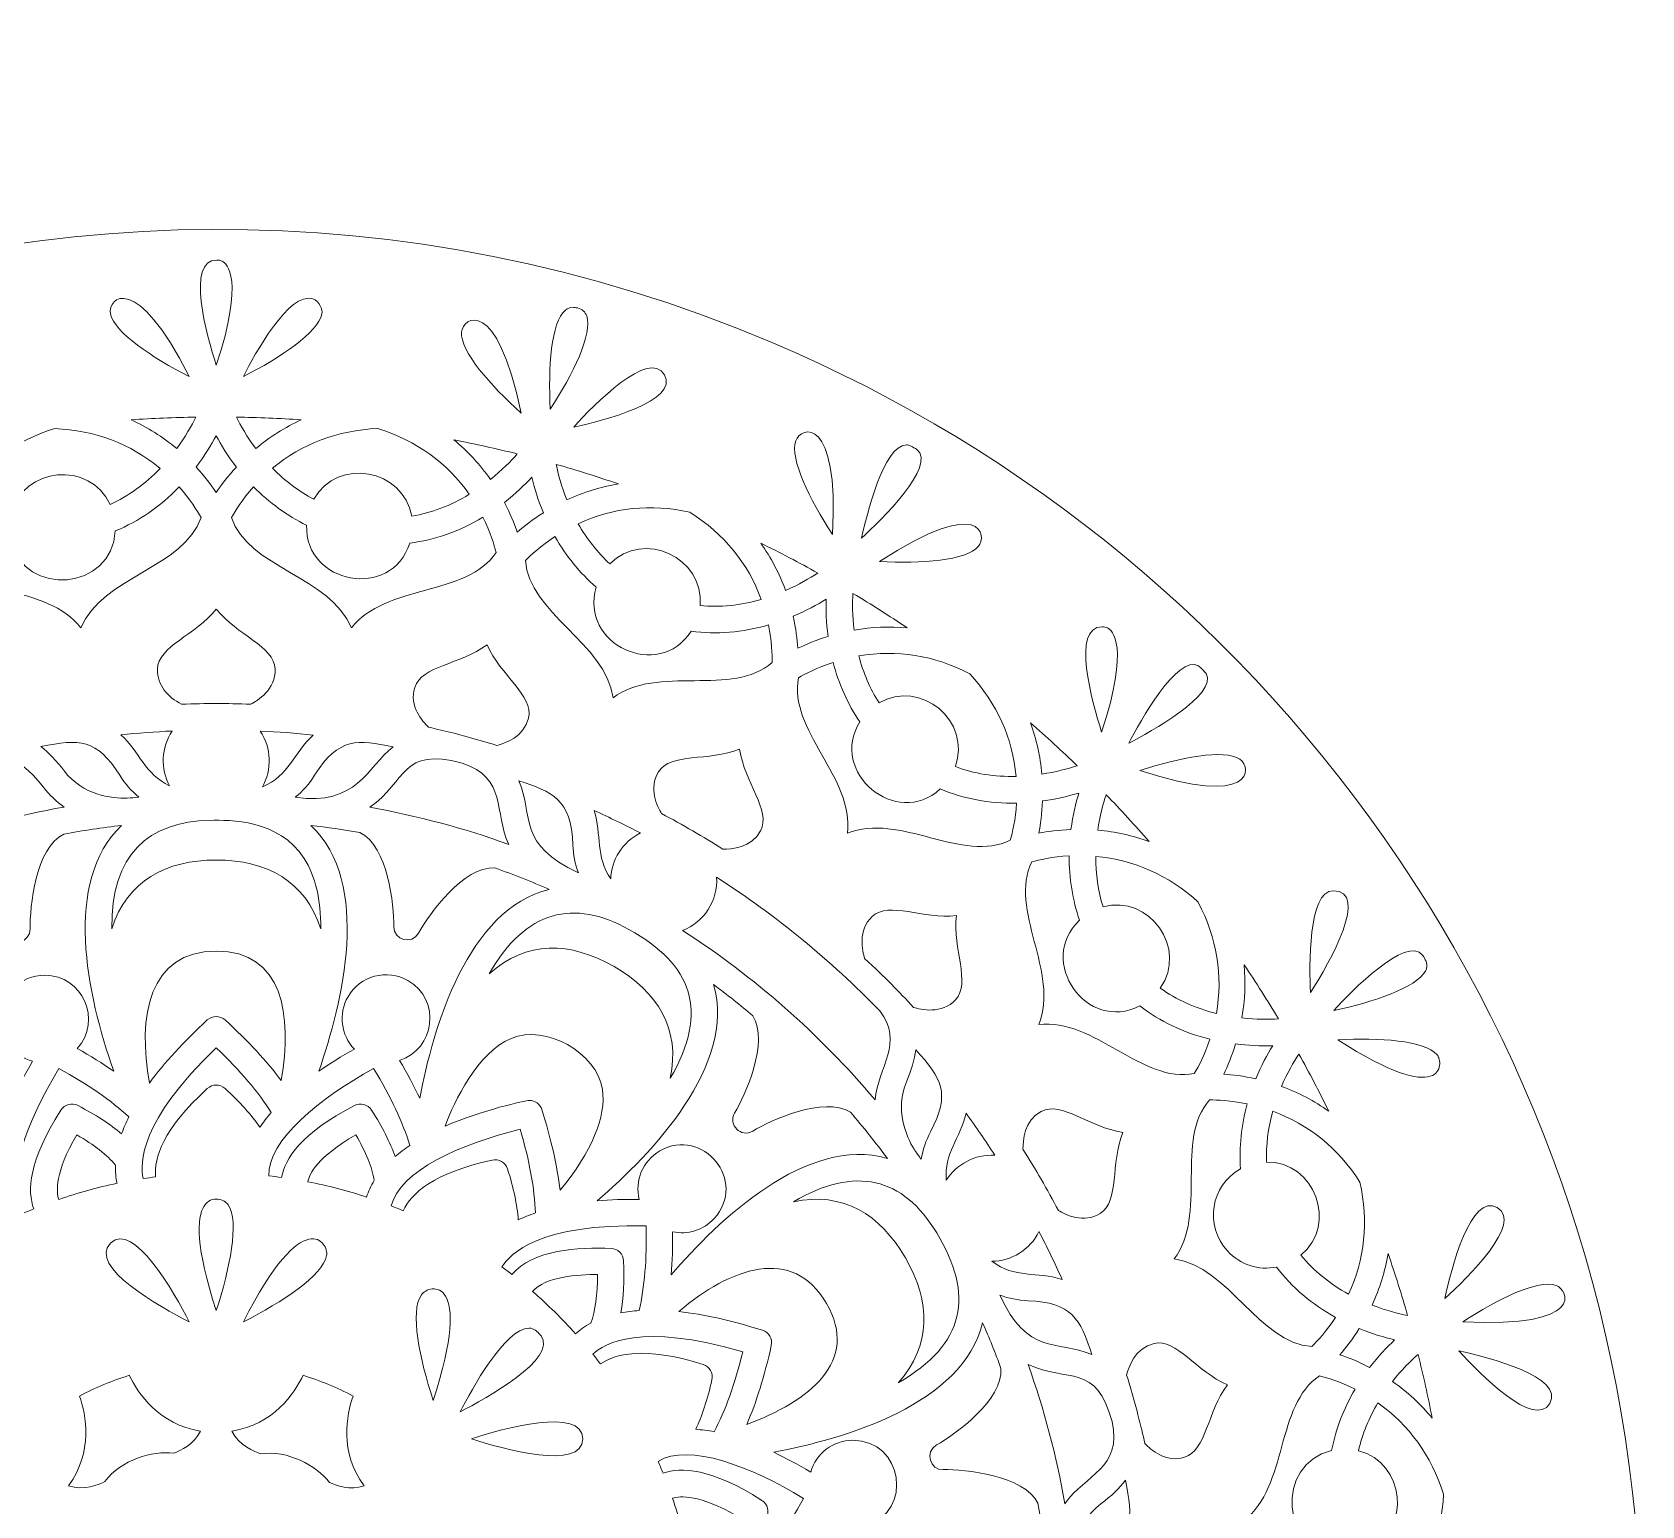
# Model space of a CAD drawing. Header units: inches. Extents: x -25 to 3711, y -26 to 945.
# Drawn here: x 1361.7 to 1849.7, y 477.5 to 924.2 of the extents above; entities that cross this region are included whole.
import ezdxf

# ---------------------------------------------------------------- set-up
doc = ezdxf.new("R2010")
doc.units = ezdxf.units.IN
doc.header["$MEASUREMENT"] = 0
doc.layers.add('_U+0421_U+043B_U+043E_U+0439 1', color=7, linetype='Continuous')

# ---------------------------------------------------------------- blocks, each defined once
blk = doc.blocks.new('block 2')
at = {"layer": '_U+0421_U+043B_U+043E_U+0439 1', "lineweight": 0}
for points, knots in [([(1585.8, 830.21), (1363.62, 924.19), (1111.16, 816.94), (1019.52, 600.29), (952.37, 441.51), (985.37, 253.34), (1112.11, 126.6), (1125.18, 113.53), (1139.26, 101.15), (1153.97, 89.79), (1154.04, 89.72), (1154.1, 89.66), (1154.17, 89.61), (1154.31, 89.49), (1154.47, 89.38), (1154.63, 89.28), (1183.71, 66.91), (1215.62, 48.31), (1249.45, 34.01), (1390.48, -25.65), (1555.66, -6.48), (1680.02, 88.83), (1680.02, 88.83), (1680.27, 88.99), (1680.27, 88.99), (1680.42, 89.1), (1680.57, 89.22), (1680.71, 89.35), (1709.98, 111.88), (1736.6, 138.23), (1759.95, 168.46), (1759.95, 168.46), (1760.12, 168.66), (1760.12, 168.66), (1760.24, 168.8), (1760.35, 168.96), (1760.45, 169.12), (1782.82, 198.21), (1801.42, 230.1), (1815.73, 263.93), (1838.26, 317.2), (1849.68, 373.78), (1849.68, 432.11), (1849.68, 610.21), (1741.73, 764.26), (1585.8, 830.21)], [0, 0, 0, 0, 1, 1, 1, 2, 2, 2, 3, 3, 3, 4, 4, 4, 5, 5, 5, 6, 6, 6, 7, 7, 7, 8, 8, 8, 9, 9, 9, 10, 10, 10, 11, 11, 11, 12, 12, 12, 13, 13, 13, 14, 14, 14, 15, 15, 15, 15]), ([(1417.73, 855.12), (1418.27, 855.12), (1418.82, 855.01), (1419.33, 854.76), (1420.63, 854.1), (1426.29, 849.58), (1417.54, 823.2), (1414.61, 832.25), (1408.25, 855.12), (1417.73, 855.12)], [0, 0, 0, 0, 1, 1, 1, 2, 2, 2, 3, 3, 3, 3]), ([(1409.31, 819.79), (1398.1, 825.52), (1386.62, 833.14), (1385.49, 838.82), (1384.52, 843.7), (1393.17, 851.95), (1409.31, 819.79)], [0, 0, 0, 0, 1, 1, 1, 2, 2, 2, 2]), ([(1446.82, 843.36), (1448.91, 842.68), (1449.8, 840), (1449.56, 838.82), (1448.43, 833.14), (1436.95, 825.52), (1425.75, 819.8), (1429.14, 826.54), (1439.66, 845.7), (1446.82, 843.36)], [0, 0, 0, 0, 1, 1, 1, 2, 2, 2, 3, 3, 3, 3]), ([(1509.96, 808.71), (1500.62, 817.14), (1491.5, 827.47), (1491.88, 833.25), (1492.16, 837.66), (1502.55, 844.69), (1509.96, 808.71)], [0, 0, 0, 0, 1, 1, 1, 2, 2, 2, 2]), ([(1523.38, 839.92), (1524.06, 840.5), (1524.81, 840.78), (1525.68, 840.78), (1526.09, 840.78), (1526.53, 840.71), (1527.01, 840.59), (1528.48, 840.19), (1529.37, 839.44), (1529.82, 838.2), (1531.77, 832.83), (1525.65, 820.5), (1518.79, 809.9), (1518.14, 822.51), (1519, 836.25), (1523.38, 839.92)], [0, 0, 0, 0, 1, 1, 1, 2, 2, 2, 3, 3, 3, 4, 4, 4, 5, 5, 5, 5]), ([(1553.39, 820.35), (1557.99, 812.36), (1534.92, 806.4), (1525.88, 804.46), (1532.07, 811.31), (1548.77, 828.33), (1553.39, 820.35)], [0, 0, 0, 0, 1, 1, 1, 2, 2, 2, 2]), ([(1405.53, 797.95), (1401.28, 801.52), (1396.67, 804.43), (1391.74, 806.67), (1398.26, 807.11), (1404.83, 807.39), (1411.38, 807.5), (1410.07, 804.91), (1408.15, 801.51), (1405.53, 797.95)], [0, 0, 0, 0, 1, 1, 1, 2, 2, 2, 3, 3, 3, 3]), ([(1443.32, 806.67), (1438.38, 804.43), (1433.76, 801.51), (1429.51, 797.94), (1426.84, 801.51), (1424.91, 804.91), (1423.62, 807.5), (1430.19, 807.39), (1436.77, 807.12), (1443.32, 806.67)], [0, 0, 0, 0, 1, 1, 1, 2, 2, 2, 3, 3, 3, 3]), ([(1593.19, 800.33), (1594.69, 804.74), (1606.43, 808.21), (1604.31, 771.95), (1597.47, 782.51), (1591.33, 794.84), (1593.19, 800.33)], [0, 0, 0, 0, 1, 1, 1, 2, 2, 2, 2]), ([(1368.55, 804.03), (1380.84, 803.48), (1391.58, 799.41), (1400.5, 791.93), (1395.95, 787.17), (1390.87, 783.52), (1385.35, 781.03), (1379.15, 794.34), (1359.04, 792.53), (1355.36, 778.3), (1350.36, 779.44), (1345.5, 781.4), (1340.86, 784.13), (1347.54, 793.64), (1356.84, 800.32), (1368.55, 804.03)], [0, 0, 0, 0, 1, 1, 1, 2, 2, 2, 3, 3, 3, 4, 4, 4, 5, 5, 5, 5]), ([(1417.49, 801.83), (1418.99, 799.05), (1421.01, 795.75), (1423.63, 792.34), (1421.05, 789.55), (1419.03, 786.88), (1417.53, 784.66), (1416.02, 786.88), (1414, 789.56), (1411.41, 792.35), (1413.99, 795.76), (1415.99, 799.05), (1417.49, 801.83)], [0, 0, 0, 0, 1, 1, 1, 2, 2, 2, 3, 3, 3, 4, 4, 4, 4]), ([(1494.23, 784.09), (1488.6, 780.66), (1482.75, 778.44), (1476.78, 777.47), (1474.24, 791.83), (1454.4, 795.48), (1447.11, 782.59), (1442.57, 784.99), (1438.38, 788.14), (1434.61, 791.98), (1443.52, 799.43), (1454.24, 803.48), (1466.5, 804.04), (1478.23, 800.32), (1487.55, 793.61), (1494.23, 784.09)], [0, 0, 0, 0, 1, 1, 1, 2, 2, 2, 3, 3, 3, 4, 4, 4, 5, 5, 5, 5]), ([(1508.8, 796.34), (1506.86, 794.17), (1504.11, 791.37), (1500.65, 788.6), (1497.45, 793.16), (1493.74, 797.18), (1489.54, 800.62), (1496, 799.36), (1502.45, 797.93), (1508.8, 796.34)], [0, 0, 0, 0, 1, 1, 1, 2, 2, 2, 3, 3, 3, 3]), ([(1626.73, 799.07), (1627.73, 799.07), (1628.67, 798.45), (1629.93, 797.7), (1636.01, 792.64), (1618.98, 776.09), (1613.14, 770.82), (1614.56, 777.43), (1619.94, 799.07), (1626.73, 799.07)], [0, 0, 0, 0, 1, 1, 1, 2, 2, 2, 3, 3, 3, 3]), ([(1520.59, 793.17), (1526.91, 791.37), (1533.22, 789.38), (1539.45, 787.24), (1534.09, 786.35), (1528.86, 784.73), (1523.81, 782.37), (1522.15, 786.53), (1521.17, 790.33), (1520.59, 793.17)], [0, 0, 0, 0, 1, 1, 1, 2, 2, 2, 3, 3, 3, 3]), ([(1376.5, 743.62), (1366.16, 756.95), (1341.46, 753.11), (1332.69, 766.48), (1333.27, 768.84), (1334.45, 772.71), (1336.72, 777.22), (1342.6, 773.77), (1348.83, 771.39), (1355.29, 770.13), (1359.36, 752.63), (1386.05, 754.84), (1386.92, 773), (1394.07, 775.9), (1400.56, 780.37), (1406.28, 786.32), (1409.61, 782.57), (1411.74, 779.16), (1412.91, 777.04), (1407.89, 761.85), (1383.04, 759.17), (1376.5, 743.62)], [0, 0, 0, 0, 1, 1, 1, 2, 2, 2, 3, 3, 3, 4, 4, 4, 5, 5, 5, 6, 6, 6, 7, 7, 7, 7]), ([(1480.71, 754.94), (1472.31, 752.61), (1463.66, 750.21), (1458.55, 743.62), (1452.01, 759.17), (1427.16, 761.85), (1422.15, 777.04), (1423.32, 779.17), (1425.46, 782.6), (1428.82, 786.37), (1433.61, 781.52), (1439.01, 777.61), (1444.92, 774.72), (1444.34, 756.77), (1470.67, 751.94), (1476.22, 769.3), (1483.87, 770.26), (1491.31, 772.89), (1498.36, 777.16), (1500.61, 772.68), (1501.79, 768.83), (1502.37, 766.48), (1497.93, 759.72), (1489.56, 757.4), (1480.71, 754.94)], [0, 0, 0, 0, 1, 1, 1, 2, 2, 2, 3, 3, 3, 4, 4, 4, 5, 5, 5, 6, 6, 6, 7, 7, 7, 8, 8, 8, 8]), ([(1513.21, 789.24), (1513.94, 786.16), (1515.03, 782.46), (1516.69, 778.48), (1513.47, 776.46), (1510.83, 774.4), (1508.8, 772.64), (1507.92, 775.18), (1506.66, 778.29), (1504.89, 781.66), (1508.26, 784.28), (1511.05, 786.94), (1513.21, 789.24)], [0, 0, 0, 0, 1, 1, 1, 2, 2, 2, 3, 3, 3, 4, 4, 4, 4]), ([(1582.74, 752.24), (1576.42, 750.39), (1570.19, 749.76), (1564.18, 750.36), (1565.45, 764.95), (1547.15, 773.46), (1536.83, 762.99), (1533.11, 766.45), (1529.9, 770.54), (1527.26, 775.19), (1537.87, 780.11), (1549.25, 781.28), (1561.13, 778.68), (1571.49, 772.05), (1578.75, 763.17), (1582.74, 752.24)], [0, 0, 0, 0, 1, 1, 1, 2, 2, 2, 3, 3, 3, 4, 4, 4, 5, 5, 5, 5]), ([(1648.61, 768.33), (1644.93, 763.95), (1631.19, 763.09), (1618.58, 763.73), (1650.15, 784.17), (1651.1, 771.29), (1648.61, 768.33)], [0, 0, 0, 0, 1, 1, 1, 2, 2, 2, 2]), ([(1532.69, 755.95), (1527.54, 738.7), (1551.64, 727.25), (1561.52, 742.62), (1569.16, 741.56), (1577.02, 742.18), (1584.94, 744.48), (1585.95, 739.56), (1586.09, 735.54), (1586.05, 733.13), (1574.11, 722.48), (1551.25, 732.58), (1537.81, 722.39), (1535.51, 739.09), (1512.24, 748.1), (1511.3, 764.06), (1512.83, 765.62), (1515.88, 768.45), (1520.21, 771.28), (1523.56, 765.39), (1527.75, 760.25), (1532.69, 755.95)], [0, 0, 0, 0, 1, 1, 1, 2, 2, 2, 3, 3, 3, 4, 4, 4, 5, 5, 5, 6, 6, 6, 7, 7, 7, 7]), ([(1599.88, 760.23), (1597.47, 758.65), (1594.12, 756.69), (1590.11, 754.93), (1588.22, 760.11), (1585.71, 764.92), (1582.58, 769.3), (1588.42, 766.43), (1594.21, 763.39), (1599.88, 760.23)], [0, 0, 0, 0, 1, 1, 1, 2, 2, 2, 3, 3, 3, 3]), ([(1602.98, 741.01), (1599.35, 739.89), (1596.27, 738.58), (1593.86, 737.41), (1593.66, 740.09), (1593.25, 743.42), (1592.41, 747.13), (1596.34, 748.79), (1599.72, 750.64), (1602.41, 752.3), (1602.31, 749.14), (1602.41, 745.28), (1602.98, 741.01)], [0, 0, 0, 0, 1, 1, 1, 2, 2, 2, 3, 3, 3, 4, 4, 4, 4]), ([(1610.55, 754.06), (1616.08, 750.72), (1621.57, 747.23), (1626.94, 743.6), (1621.63, 744.1), (1616.25, 743.88), (1610.87, 742.93), (1610.35, 747.31), (1610.38, 751.19), (1610.55, 754.06)], [0, 0, 0, 0, 1, 1, 1, 2, 2, 2, 3, 3, 3, 3]), ([(1435.39, 731.09), (1435.66, 724.97), (1429.99, 721.48), (1428.03, 720.46), (1420.34, 720.74), (1414.72, 720.74), (1407.03, 720.46), (1402.83, 722.64), (1399.67, 726.13), (1399.67, 731.09), (1399.98, 738.08), (1411.19, 741.31), (1417.53, 749.32), (1423.86, 741.31), (1435.08, 738.08), (1435.39, 731.09)], [0, 0, 0, 0, 1, 1, 1, 2, 2, 2, 3, 3, 3, 4, 4, 4, 5, 5, 5, 5]), ([(1686.12, 743.95), (1686.66, 743.95), (1687.21, 743.84), (1687.71, 743.58), (1689.02, 742.93), (1694.67, 738.4), (1685.93, 712.03), (1683, 721.09), (1676.64, 743.95), (1686.12, 743.95)], [0, 0, 0, 0, 1, 1, 1, 2, 2, 2, 3, 3, 3, 3]), ([(1512.19, 716.28), (1510.93, 710.55), (1505.04, 708.56), (1502.6, 707.98), (1499.65, 708.88), (1496.73, 709.73), (1493.9, 710.5), (1493.9, 710.5), (1493.9, 710.49), (1493.9, 710.49), (1491.73, 711.23), (1483.96, 713.03), (1481.87, 713.51), (1480.04, 715.24), (1475.91, 719.91), (1477.69, 725.52), (1479.8, 732.2), (1491.46, 732.41), (1499.66, 738.51), (1503.7, 729.13), (1513.7, 723.11), (1512.19, 716.28)], [0, 0, 0, 0, 1, 1, 1, 2, 2, 2, 3, 3, 3, 4, 4, 4, 5, 5, 5, 6, 6, 6, 7, 7, 7, 7]), ([(1641.58, 701.56), (1646.56, 715.27), (1631.14, 728.3), (1618.44, 720.83), (1615.73, 725.14), (1613.69, 729.92), (1612.34, 735.09), (1623.86, 737.1), (1635.16, 735.29), (1645.97, 729.7), (1654.26, 720.62), (1658.97, 710.15), (1660, 698.56), (1653.41, 698.41), (1647.23, 699.42), (1641.58, 701.56)], [0, 0, 0, 0, 1, 1, 1, 2, 2, 2, 3, 3, 3, 4, 4, 4, 5, 5, 5, 5]), ([(1658.24, 679.25), (1643.95, 672.05), (1624.48, 687.73), (1608.87, 681.36), (1610.98, 698.09), (1590.82, 712.81), (1594.04, 728.47), (1595.93, 729.58), (1599.61, 731.53), (1604.53, 733.14), (1606.24, 726.59), (1608.95, 720.53), (1612.61, 715.1), (1603.16, 699.82), (1623.59, 682.59), (1637.01, 694.77), (1644.11, 691.76), (1651.87, 690.33), (1660.11, 690.5), (1659.82, 685.49), (1658.91, 681.57), (1658.24, 679.25)], [0, 0, 0, 0, 1, 1, 1, 2, 2, 2, 3, 3, 3, 4, 4, 4, 5, 5, 5, 6, 6, 6, 7, 7, 7, 7]), ([(1715.32, 732.12), (1716.09, 731.36), (1716.86, 730.59), (1717.63, 729.82), (1721.12, 723.36), (1700.72, 712), (1694.17, 708.65), (1697.51, 715.15), (1708.87, 735.54), (1715.32, 732.12)], [0, 0, 0, 0, 1, 1, 1, 2, 2, 2, 3, 3, 3, 3]), ([(1678.51, 701.81), (1675.64, 700.87), (1672, 699.9), (1667.82, 699.26), (1667.34, 704.65), (1666.18, 709.86), (1664.35, 714.82), (1669.18, 710.6), (1673.91, 706.25), (1678.51, 701.81)], [0, 0, 0, 0, 1, 1, 1, 2, 2, 2, 3, 3, 3, 3]), ([(1394.07, 692.29), (1392.87, 692.18), (1391.69, 692.07), (1390.54, 691.96), (1385.79, 691.88), (1377.07, 692.85), (1371.49, 700.19), (1369.09, 703.35), (1366.74, 705.79), (1364.32, 707.63), (1376.15, 710.03), (1381.3, 709.96), (1388.27, 698.91), (1389.87, 696.37), (1391.81, 694.16), (1394.07, 692.29)], [0, 0, 0, 0, 1, 1, 1, 2, 2, 2, 3, 3, 3, 4, 4, 4, 5, 5, 5, 5]), ([(1403.34, 695.74), (1395.84, 699.29), (1394.44, 705.84), (1388.63, 711.17), (1393.8, 711.71), (1399.01, 712.1), (1404.21, 712.34), (1400.78, 707.31), (1400.63, 700.81), (1403.34, 695.74)], [0, 0, 0, 0, 1, 1, 1, 2, 2, 2, 3, 3, 3, 3]), ([(1431.54, 695.42), (1434.41, 700.51), (1434.34, 707.2), (1430.83, 712.34), (1436.21, 712.09), (1441.59, 711.68), (1446.93, 711.12), (1440.99, 705.62), (1439.63, 698.86), (1431.54, 695.42)], [0, 0, 0, 0, 1, 1, 1, 2, 2, 2, 3, 3, 3, 3]), ([(1441.48, 692.24), (1443.76, 694.12), (1445.72, 696.35), (1447.33, 698.91), (1454.8, 710.74), (1460.56, 709.6), (1471.01, 707.54), (1471.01, 707.54), (1471.12, 707.51), (1471.12, 707.51), (1463.26, 701.36), (1460.23, 689.56), (1441.48, 692.24)], [0, 0, 0, 0, 1, 1, 1, 2, 2, 2, 3, 3, 3, 4, 4, 4, 4]), ([(1464.05, 689.21), (1475.31, 697), (1473.64, 707.67), (1492.03, 702.61), (1505.72, 698.19), (1501.67, 687.68), (1506.2, 677.97), (1492.56, 682.88), (1478.43, 686.64), (1464.05, 689.21)], [0, 0, 0, 0, 1, 1, 1, 2, 2, 2, 3, 3, 3, 3]), ([(1365.12, 695.35), (1366.92, 692.97), (1369.03, 690.95), (1371.43, 689.29), (1357.06, 686.74), (1342.92, 683), (1329.27, 678.12), (1333.63, 687.33), (1330.12, 697.61), (1341.86, 702.3), (1350.79, 704.8), (1356.7, 706.41), (1365.12, 695.35)], [0, 0, 0, 0, 1, 1, 1, 2, 2, 2, 3, 3, 3, 4, 4, 4, 4]), ([(1551.6, 699.95), (1555.37, 705.85), (1566.7, 703.04), (1576.19, 706.81), (1577.67, 696.7), (1585.77, 688.31), (1582.54, 682.09), (1579.83, 676.87), (1573.6, 676.49), (1571.09, 676.55), (1565.14, 680.3), (1558.9, 683.91), (1552.53, 687.29), (1551.22, 689.45), (1548.48, 695.06), (1551.6, 699.95)], [0, 0, 0, 0, 1, 1, 1, 2, 2, 2, 3, 3, 3, 4, 4, 4, 5, 5, 5, 5]), ([(1697.55, 700.37), (1709.52, 704.24), (1723.03, 706.98), (1727.84, 703.76), (1731.7, 701.19), (1732.04, 688.94), (1697.55, 700.37)], [0, 0, 0, 0, 1, 1, 1, 2, 2, 2, 2]), ([(1509.3, 697.25), (1519.32, 693.77), (1525.09, 691.99), (1525.65, 677.78), (1525.76, 674.84), (1526.32, 672), (1527.3, 669.3), (1508.78, 677.93), (1513.77, 686.4), (1509.3, 697.25)], [0, 0, 0, 0, 1, 1, 1, 2, 2, 2, 3, 3, 3, 3]), ([(1679.01, 693.53), (1678.1, 690.51), (1677.2, 686.75), (1676.64, 682.49), (1672.85, 682.34), (1669.53, 681.88), (1666.9, 681.37), (1667.4, 684.01), (1667.86, 687.33), (1668.01, 691.13), (1672.23, 691.71), (1675.98, 692.62), (1679.01, 693.53)], [0, 0, 0, 0, 1, 1, 1, 2, 2, 2, 3, 3, 3, 4, 4, 4, 4]), ([(1684.76, 682.29), (1685.36, 686.52), (1686.34, 690.17), (1687.29, 693.03), (1691.75, 688.42), (1696.12, 683.67), (1700.35, 678.83), (1695.37, 680.66), (1690.16, 681.82), (1684.76, 682.29)], [0, 0, 0, 0, 1, 1, 1, 2, 2, 2, 3, 3, 3, 3]), ([(1532.09, 688.2), (1536.82, 686.08), (1541.52, 683.81), (1546.13, 681.42), (1540.64, 678.76), (1537.31, 673.18), (1537.12, 667.49), (1532.41, 674.3), (1534.45, 680.68), (1532.09, 688.2)], [0, 0, 0, 0, 1, 1, 1, 2, 2, 2, 3, 3, 3, 3]), ([(1330.41, 669.9), (1340.02, 670.5), (1350.41, 656.04), (1353.62, 650.35), (1355.65, 646.74), (1361.18, 648.24), (1361.11, 652.37), (1361.02, 658.96), (1362.69, 676.85), (1371.31, 681.09), (1377.14, 682.17), (1383.03, 683.05), (1388.85, 683.71), (1370.96, 666.76), (1378.28, 632.44), (1386.44, 609.2), (1383.1, 611.52), (1379.41, 613.82), (1375.4, 616.08), (1383.1, 624.59), (1377.05, 638.31), (1365.53, 638.31), (1358.19, 638.31), (1352.22, 632.34), (1352.22, 625), (1352.22, 618.94), (1356.24, 613.82), (1361.82, 612.22), (1359.54, 608.34), (1357.54, 604.59), (1355.85, 600.99), (1351.77, 622.49), (1341.32, 658.4), (1316.55, 664.32), (1321.15, 666.34), (1325.67, 668.16), (1330.41, 669.9)], [0, 0, 0, 0, 1, 1, 1, 2, 2, 2, 3, 3, 3, 4, 4, 4, 5, 5, 5, 6, 6, 6, 7, 7, 7, 8, 8, 8, 9, 9, 9, 10, 10, 10, 11, 11, 11, 12, 12, 12, 12]), ([(1444.17, 673.7), (1447.57, 668.39), (1449.25, 661.26), (1449.21, 652.41), (1444.52, 666.8), (1432.97, 673.22), (1417.53, 673.22), (1402.25, 673.22), (1390.59, 666.97), (1385.85, 652.39), (1385.73, 674.97), (1396.71, 684.86), (1415.75, 685.25), (1421.43, 685.36), (1436.52, 685.65), (1444.17, 673.7)], [0, 0, 0, 0, 1, 1, 1, 2, 2, 2, 3, 3, 3, 4, 4, 4, 5, 5, 5, 5]), ([(1518.49, 664.32), (1493.74, 658.39), (1483.29, 622.48), (1479.21, 600.99), (1477.48, 604.67), (1475.43, 608.51), (1473.08, 612.48), (1483.74, 615.81), (1485.87, 630.77), (1475.65, 636.67), (1469.29, 640.34), (1461.14, 638.16), (1457.47, 631.8), (1454.43, 626.55), (1455.36, 620.1), (1459.4, 615.93), (1455.48, 613.71), (1451.87, 611.46), (1448.61, 609.19), (1455.83, 629.86), (1464.74, 666.21), (1446.22, 683.71), (1451.17, 683.16), (1455.94, 682.47), (1461.02, 681.59), (1469.67, 677.32), (1471.42, 659.58), (1471.36, 653.05), (1471.31, 648.91), (1476.85, 647.43), (1478.86, 651.06), (1482.06, 656.8), (1492.42, 671.44), (1502, 670.83), (1507.64, 668.83), (1513.08, 666.68), (1518.49, 664.32)], [0, 0, 0, 0, 1, 1, 1, 2, 2, 2, 3, 3, 3, 4, 4, 4, 5, 5, 5, 6, 6, 6, 7, 7, 7, 8, 8, 8, 9, 9, 9, 10, 10, 10, 11, 11, 11, 12, 12, 12, 12]), ([(1664.76, 672.68), (1666.88, 673.27), (1670.93, 674.2), (1676.09, 674.48), (1676.05, 667.71), (1677.11, 661.16), (1679.24, 654.97), (1666.12, 642.68), (1681.36, 620.67), (1697.54, 629.01), (1703.62, 624.27), (1710.74, 620.88), (1718.76, 618.91), (1717.17, 614.15), (1715.28, 610.59), (1714.03, 608.52), (1698.37, 605.27), (1683.63, 625.45), (1666.89, 623.34), (1673.25, 638.95), (1657.6, 658.4), (1664.76, 672.68)], [0, 0, 0, 0, 1, 1, 1, 2, 2, 2, 3, 3, 3, 4, 4, 4, 5, 5, 5, 6, 6, 6, 7, 7, 7, 7]), ([(1720.73, 626.71), (1714.33, 628.28), (1708.62, 630.85), (1703.71, 634.39), (1712.11, 646.39), (1700.5, 662.91), (1686.35, 658.99), (1684.85, 663.85), (1684.11, 669), (1684.15, 674.34), (1695.8, 673.3), (1706.24, 668.62), (1715.23, 660.43), (1720.89, 649.51), (1722.74, 638.18), (1720.73, 626.71)], [0, 0, 0, 0, 1, 1, 1, 2, 2, 2, 3, 3, 3, 4, 4, 4, 5, 5, 5, 5]), ([(1618.68, 627.52), (1626.18, 617.71), (1618.11, 610.65), (1617.29, 600.51), (1600.35, 620.53), (1580.73, 637.79), (1558.85, 651.91), (1565.36, 654.32), (1569.69, 660.9), (1569.21, 668.03), (1587.15, 656.46), (1603.77, 642.85), (1618.68, 627.52)], [0, 0, 0, 0, 1, 1, 1, 2, 2, 2, 3, 3, 3, 4, 4, 4, 4]), ([(1756.15, 663.93), (1767.24, 663.93), (1755.31, 642.4), (1749.25, 633.06), (1748.86, 640.67), (1748.47, 663.93), (1756.15, 663.93)], [0, 0, 0, 0, 1, 1, 1, 2, 2, 2, 2]), ([(1542.64, 652.19), (1561.77, 641.58), (1567.11, 627.5), (1555.17, 607.05), (1558.33, 622), (1551.32, 633.29), (1538.14, 640.9), (1524.79, 648.61), (1511.55, 648.86), (1500.27, 638.7), (1511.37, 658.2), (1525.94, 661.45), (1542.64, 652.19)], [0, 0, 0, 0, 1, 1, 1, 2, 2, 2, 3, 3, 3, 4, 4, 4, 4]), ([(1641.65, 630.86), (1637.53, 626.35), (1631.04, 627.88), (1628.92, 628.55), (1624.42, 633.39), (1620.45, 637.46), (1614.08, 643.39), (1613.43, 645.52), (1611.92, 652.03), (1616.39, 656.12), (1621.55, 660.84), (1631.76, 655.19), (1641.91, 656.38), (1640.72, 646.23), (1646.37, 636.03), (1641.65, 630.86)], [0, 0, 0, 0, 1, 1, 1, 2, 2, 2, 3, 3, 3, 4, 4, 4, 5, 5, 5, 5]), ([(1783.22, 644.41), (1783.22, 644.41), (1783.56, 643.83), (1783.56, 643.83), (1784.15, 642.83), (1785.17, 641.54), (1784.07, 639.54), (1781.28, 634.49), (1768.42, 630.2), (1756.35, 627.62), (1761.7, 633.55), (1778.21, 650.41), (1783.22, 644.41)], [0, 0, 0, 0, 1, 1, 1, 2, 2, 2, 3, 3, 3, 4, 4, 4, 4]), ([(1437.24, 606.34), (1432.85, 612.23), (1427.15, 618.39), (1420.23, 624.73), (1418.69, 626.14), (1416.37, 626.14), (1414.82, 624.73), (1407.63, 618.14), (1401.75, 611.73), (1397.3, 605.62), (1393.61, 625.64), (1397.01, 645.62), (1417.53, 645.62), (1437.87, 645.62), (1440.57, 626.34), (1437.24, 606.34)], [0, 0, 0, 0, 1, 1, 1, 2, 2, 2, 3, 3, 3, 4, 4, 4, 5, 5, 5, 5]), ([(1728.46, 625.36), (1729.41, 630.74), (1729.63, 636.11), (1729.13, 641.42), (1732.75, 636.05), (1736.23, 630.59), (1739.55, 625.07), (1736.68, 624.91), (1732.8, 624.89), (1728.46, 625.36)], [0, 0, 0, 0, 1, 1, 1, 2, 2, 2, 3, 3, 3, 3]), ([(1568.28, 635.45), (1572.36, 632.43), (1576.36, 629.27), (1580.23, 626.01), (1585.13, 617.85), (1577.9, 601.99), (1574.67, 596.52), (1572.55, 592.93), (1576.65, 588.94), (1580.17, 591.04), (1585.68, 594.33), (1601.62, 601.71), (1609.76, 596.82), (1613.69, 592.23), (1617.41, 587.59), (1620.99, 582.76), (1596.61, 589.86), (1569.69, 564.05), (1555.44, 547.51), (1555.78, 551.57), (1555.93, 555.92), (1555.88, 560.53), (1560.43, 559.51), (1565.13, 560.94), (1568.45, 564.54), (1578.78, 575.75), (1565.09, 592.61), (1552.01, 585.06), (1546.76, 582.03), (1544.35, 575.98), (1545.75, 570.35), (1541.26, 570.39), (1537, 570.24), (1533.04, 569.91), (1549.57, 584.16), (1575.38, 611.08), (1568.28, 635.45)], [0, 0, 0, 0, 1, 1, 1, 2, 2, 2, 3, 3, 3, 4, 4, 4, 5, 5, 5, 6, 6, 6, 7, 7, 7, 8, 8, 8, 9, 9, 9, 10, 10, 10, 11, 11, 11, 12, 12, 12, 12]), ([(1516.23, 597.56), (1515.69, 599.26), (1514.15, 600.35), (1512.43, 600.35), (1511.43, 600.35), (1497.96, 597.4), (1486.89, 592.51), (1489.66, 600.02), (1496.61, 614.81), (1506.92, 619.14), (1517.36, 623.53), (1532.78, 614.98), (1534.57, 603.69), (1535.87, 595.51), (1531.34, 584.75), (1521.75, 573.11), (1520.9, 580.43), (1519.05, 588.63), (1516.23, 597.56)], [0, 0, 0, 0, 1, 1, 1, 2, 2, 2, 3, 3, 3, 4, 4, 4, 5, 5, 5, 6, 6, 6, 6]), ([(1417.53, 616.3), (1424.78, 609.38), (1430.37, 602.78), (1434.19, 596.66), (1432.91, 595.18), (1431.76, 593.7), (1430.75, 592.21), (1428.19, 595.96), (1424.66, 599.89), (1420.23, 603.95), (1418.69, 605.36), (1416.37, 605.36), (1414.82, 603.95), (1401.36, 591.62), (1398.6, 582.84), (1399.16, 577.18), (1397.91, 577.02), (1396.65, 576.84), (1395.4, 576.65), (1394.31, 581.17), (1394.28, 594.09), (1417.53, 616.3)], [0, 0, 0, 0, 1, 1, 1, 2, 2, 2, 3, 3, 3, 4, 4, 4, 5, 5, 5, 6, 6, 6, 7, 7, 7, 7]), ([(1626.77, 605.97), (1628.27, 609.56), (1629.21, 612.75), (1629.61, 615.7), (1637.4, 607.01), (1640.27, 602.61), (1634.05, 590.79), (1632.66, 588.15), (1631.72, 585.38), (1631.22, 582.51), (1630.51, 583.52), (1629.79, 584.53), (1629.05, 585.54), (1626.65, 589.59), (1623.24, 597.55), (1626.77, 605.97)], [0, 0, 0, 0, 1, 1, 1, 2, 2, 2, 3, 3, 3, 4, 4, 4, 5, 5, 5, 5]), ([(1732.64, 606.89), (1728.94, 607.73), (1725.61, 608.14), (1722.94, 608.33), (1724.11, 610.74), (1725.42, 613.83), (1726.55, 617.47), (1730.23, 617.01), (1734.04, 616.83), (1737.79, 616.94), (1736.13, 614.26), (1734.29, 610.87), (1732.64, 606.89)], [0, 0, 0, 0, 1, 1, 1, 2, 2, 2, 3, 3, 3, 4, 4, 4, 4]), ([(1787.61, 614.19), (1789.81, 611.67), (1789.89, 597.81), (1757.51, 618.76), (1770.06, 619.4), (1783.79, 618.54), (1787.61, 614.19)], [0, 0, 0, 0, 1, 1, 1, 2, 2, 2, 2]), ([(1388.84, 590.18), (1385.39, 593.13), (1380.96, 596.02), (1375.63, 598.79), (1373.78, 599.75), (1371.54, 599.15), (1370.41, 597.39), (1360.6, 582), (1360.21, 572.8), (1362.21, 567.48), (1361.01, 566.98), (1359.81, 566.47), (1358.62, 565.95), (1352.8, 575.19), (1360.27, 594.25), (1369.83, 610.02), (1378.62, 605.21), (1385.73, 600.29), (1391.01, 595.36), (1390.15, 593.6), (1389.43, 591.87), (1388.84, 590.18)], [0, 0, 0, 0, 1, 1, 1, 2, 2, 2, 3, 3, 3, 4, 4, 4, 5, 5, 5, 6, 6, 6, 7, 7, 7, 7]), ([(1471.76, 583.33), (1470.25, 587.62), (1467.87, 592.33), (1464.64, 597.39), (1463.52, 599.15), (1461.28, 599.75), (1459.42, 598.79), (1443.23, 590.37), (1438.29, 582.6), (1437.36, 576.99), (1436.08, 577.16), (1434.79, 577.32), (1433.48, 577.46), (1433.09, 588.38), (1449.08, 601.15), (1465.23, 610.02), (1470.42, 601.48), (1474.11, 593.65), (1476.22, 586.72), (1474.61, 585.63), (1473.12, 584.5), (1471.76, 583.33)], [0, 0, 0, 0, 1, 1, 1, 2, 2, 2, 3, 3, 3, 4, 4, 4, 5, 5, 5, 6, 6, 6, 7, 7, 7, 7]), ([(1745.72, 614.41), (1748.9, 608.72), (1751.94, 602.92), (1754.82, 597.05), (1750.43, 600.18), (1745.62, 602.71), (1740.43, 604.6), (1742.18, 608.66), (1744.14, 612.01), (1745.72, 614.41)], [0, 0, 0, 0, 1, 1, 1, 2, 2, 2, 3, 3, 3, 3]), ([(1667.62, 597.02), (1673.83, 600.24), (1682.2, 592.15), (1692.34, 590.67), (1688.56, 581.17), (1691.38, 569.85), (1685.48, 566.08), (1680.54, 562.93), (1674.97, 565.68), (1672.83, 566.99), (1669.45, 573.36), (1665.84, 579.6), (1662.09, 585.55), (1662.03, 588.08), (1662.44, 594.33), (1667.62, 597.02)], [0, 0, 0, 0, 1, 1, 1, 2, 2, 2, 3, 3, 3, 4, 4, 4, 5, 5, 5, 5]), ([(1730.04, 599.3), (1728.25, 592.76), (1727.57, 586.16), (1728.03, 579.62), (1719.04, 574.57), (1716.93, 562.46), (1724.09, 554.71), (1727.94, 550.53), (1733.53, 548.73), (1738.98, 549.83), (1743.63, 543.68), (1749.64, 538.55), (1756.86, 534.57), (1754.1, 530.39), (1751.36, 527.44), (1749.62, 525.77), (1733.64, 526.69), (1724.62, 549.99), (1707.91, 552.28), (1718.1, 565.71), (1708.01, 588.55), (1718.63, 600.5), (1720.83, 600.51), (1724.98, 600.36), (1730.04, 599.3)], [0, 0, 0, 0, 1, 1, 1, 2, 2, 2, 3, 3, 3, 4, 4, 4, 5, 5, 5, 6, 6, 6, 7, 7, 7, 8, 8, 8, 8]), ([(1638.84, 576.13), (1638.13, 584.39), (1643.06, 588.79), (1644.82, 596.46), (1647.83, 592.32), (1650.74, 588.05), (1653.55, 583.71), (1647.48, 584.11), (1641.84, 580.96), (1638.84, 576.13)], [0, 0, 0, 0, 1, 1, 1, 2, 2, 2, 3, 3, 3, 3]), ([(1760.8, 541.62), (1755.02, 544.78), (1750.17, 548.74), (1746.35, 553.41), (1757.61, 562.87), (1750.53, 581.86), (1735.93, 581.68), (1735.75, 586.77), (1736.37, 591.93), (1737.79, 597.08), (1748.77, 593.05), (1757.65, 585.84), (1764.21, 575.59), (1766.85, 563.58), (1765.7, 552.17), (1760.8, 541.62)], [0, 0, 0, 0, 1, 1, 1, 2, 2, 2, 3, 3, 3, 4, 4, 4, 5, 5, 5, 5]), ([(1509.68, 591.61), (1512.48, 582.01), (1514.03, 573.5), (1514.27, 566.26), (1512.42, 565.62), (1510.69, 564.91), (1509.08, 564.13), (1508.73, 568.67), (1507.65, 573.84), (1505.84, 579.56), (1505.21, 581.56), (1503.2, 582.72), (1501.16, 582.27), (1483.33, 578.32), (1476.55, 572.09), (1474.2, 566.9), (1473, 567.41), (1471.79, 567.9), (1470.58, 568.37), (1473.02, 579.02), (1491.78, 587.22), (1509.68, 591.61)], [0, 0, 0, 0, 1, 1, 1, 2, 2, 2, 3, 3, 3, 4, 4, 4, 5, 5, 5, 6, 6, 6, 7, 7, 7, 7]), ([(1387.47, 575.22), (1381.49, 573.96), (1375.56, 572.32), (1369.79, 570.33), (1369.01, 572.65), (1368.55, 578.42), (1375.22, 589.9), (1380.51, 586.86), (1384.46, 583.79), (1386.97, 580.76), (1386.91, 578.8), (1387.07, 576.94), (1387.47, 575.22)], [0, 0, 0, 0, 1, 1, 1, 2, 2, 2, 3, 3, 3, 4, 4, 4, 4]), ([(1445.31, 575.68), (1445.77, 578.05), (1448.21, 583.24), (1459.84, 589.91), (1462.9, 584.63), (1464.78, 579.99), (1465.45, 576.11), (1464.41, 574.44), (1463.63, 572.75), (1463.1, 571.06), (1457.27, 572.98), (1451.31, 574.53), (1445.31, 575.68)], [0, 0, 0, 0, 1, 1, 1, 2, 2, 2, 3, 3, 3, 4, 4, 4, 4]), ([(1635.96, 560.16), (1647.27, 541.36), (1644.78, 526.49), (1624.25, 514.77), (1634.36, 526.02), (1634.16, 539.23), (1626.43, 552.61), (1618.83, 565.78), (1607.54, 572.84), (1592.49, 569.62), (1611.2, 580.58), (1625.74, 577.15), (1635.96, 560.16)], [0, 0, 0, 0, 1, 1, 1, 2, 2, 2, 3, 3, 3, 4, 4, 4, 4]), ([(1417.53, 536.63), (1404.85, 575.44), (1419.17, 571.69), (1421.17, 568.69), (1424.58, 563.57), (1421.65, 549.24), (1417.53, 536.63)], [0, 0, 0, 0, 1, 1, 1, 2, 2, 2, 2]), ([(1805.87, 567.86), (1813.85, 563.25), (1796.84, 546.54), (1789.99, 540.35), (1791.91, 549.33), (1797.87, 572.48), (1805.87, 567.86)], [0, 0, 0, 0, 1, 1, 1, 2, 2, 2, 2]), ([(1451, 553.32), (1449.79, 547.28), (1437.58, 539.23), (1425.75, 533.22), (1444.2, 569.61), (1451.71, 556.92), (1451, 553.32)], [0, 0, 0, 0, 1, 1, 1, 2, 2, 2, 2]), ([(1409.31, 533.22), (1400.52, 537.68), (1378.49, 550.07), (1385.47, 557.06), (1392.46, 564.04), (1404.86, 541.99), (1409.31, 533.22)], [0, 0, 0, 0, 1, 1, 1, 2, 2, 2, 2]), ([(1545.72, 536.65), (1543.78, 536.51), (1541.92, 536.27), (1540.16, 535.94), (1541, 540.41), (1541.29, 545.68), (1541.03, 551.68), (1540.94, 553.77), (1539.29, 555.41), (1537.21, 555.5), (1527.45, 555.93), (1513.41, 555.11), (1507.16, 547.58), (1506.16, 548.37), (1505.15, 549.13), (1504.14, 549.88), (1506.53, 553.85), (1515.56, 563.06), (1547.85, 562.32), (1548.07, 552.32), (1547.36, 543.7), (1545.72, 536.65)], [0, 0, 0, 0, 1, 1, 1, 2, 2, 2, 3, 3, 3, 4, 4, 4, 5, 5, 5, 6, 6, 6, 7, 7, 7, 7]), ([(1583.08, 530.7), (1573.78, 533.64), (1565.29, 535.53), (1557.77, 536.33), (1573.31, 549.58), (1592.3, 556.53), (1602.53, 538.81), (1612.71, 521.18), (1597.32, 509.2), (1578.36, 502.1), (1581.27, 508.84), (1583.76, 516.87), (1585.79, 526.02), (1586.24, 528.06), (1585.07, 530.07), (1583.08, 530.7)], [0, 0, 0, 0, 1, 1, 1, 2, 2, 2, 3, 3, 3, 4, 4, 4, 5, 5, 5, 5]), ([(1652.65, 551.58), (1658.52, 551.63), (1664.25, 555.04), (1666.94, 560.61), (1669.42, 555.84), (1671.75, 550.99), (1673.93, 546.11), (1666.18, 548.52), (1659.67, 546.28), (1652.65, 551.58)], [0, 0, 0, 0, 1, 1, 1, 2, 2, 2, 3, 3, 3, 3]), ([(1767.91, 538.31), (1770.26, 543.35), (1771.88, 548.57), (1772.76, 553.92), (1774.9, 547.71), (1776.88, 541.42), (1778.68, 535.12), (1775.83, 535.72), (1772.04, 536.7), (1767.91, 538.31)], [0, 0, 0, 0, 1, 1, 1, 2, 2, 2, 3, 3, 3, 3]), ([(1479.7, 541.39), (1482.08, 544.81), (1495.77, 547.59), (1483.29, 509.39), (1479.15, 522.05), (1476.21, 536.4), (1479.7, 541.39)], [0, 0, 0, 0, 1, 1, 1, 2, 2, 2, 2]), ([(1526.47, 529.59), (1522.41, 534.12), (1518.03, 538.43), (1513.41, 542.45), (1517.22, 546.92), (1527.27, 547.59), (1533.12, 547.59), (1533.14, 541.49), (1532.45, 536.54), (1531.08, 532.84), (1529.32, 531.9), (1527.78, 530.81), (1526.47, 529.59)], [0, 0, 0, 0, 1, 1, 1, 2, 2, 2, 3, 3, 3, 4, 4, 4, 4]), ([(1823.73, 544.29), (1827.27, 543.01), (1833.26, 531.32), (1795.43, 533.26), (1806.02, 540.12), (1818.35, 546.24), (1823.73, 544.29)], [0, 0, 0, 0, 1, 1, 1, 2, 2, 2, 2]), ([(1655.04, 541.32), (1657.76, 540.32), (1660.61, 539.76), (1663.58, 539.64), (1676.95, 539.12), (1679.45, 534.13), (1682.98, 523.33), (1672.12, 527.75), (1663.58, 522.9), (1655.04, 541.32)], [0, 0, 0, 0, 1, 1, 1, 2, 2, 2, 3, 3, 3, 3]), ([(1577.14, 524.15), (1574.76, 514.41), (1571.85, 506.27), (1568.46, 499.9), (1566.54, 500.27), (1564.68, 500.52), (1562.89, 500.65), (1564.85, 504.75), (1566.49, 509.77), (1567.79, 515.64), (1568.24, 517.68), (1567.08, 519.69), (1565.09, 520.32), (1547.09, 526), (1538.23, 523.42), (1534.03, 520.45), (1533.25, 521.46), (1532.47, 522.46), (1531.69, 523.44), (1535.03, 526.67), (1546.14, 533.22), (1577.14, 524.15)], [0, 0, 0, 0, 1, 1, 1, 2, 2, 2, 3, 3, 3, 4, 4, 4, 5, 5, 5, 6, 6, 6, 7, 7, 7, 7]), ([(1637.89, 488.42), (1644.5, 488.5), (1662.39, 486.8), (1666.62, 478.22), (1667.72, 472.27), (1668.57, 466.57), (1669.23, 460.7), (1652.36, 478.54), (1617.76, 471.12), (1594.72, 463.07), (1597.04, 466.41), (1599.34, 470.1), (1601.6, 474.12), (1605.03, 470.96), (1609.82, 469.86), (1614.49, 471.32), (1629.01, 475.86), (1625.65, 497.31), (1610.53, 497.31), (1604.47, 497.31), (1599.35, 493.28), (1597.75, 487.7), (1593.88, 489.99), (1590.12, 491.98), (1586.52, 493.68), (1608.02, 497.76), (1643.93, 508.21), (1649.86, 532.97), (1651.87, 528.38), (1653.68, 523.86), (1655.42, 519.12), (1656.05, 509.49), (1641.56, 499.11), (1635.88, 495.9), (1632.15, 493.8), (1633.96, 488.2), (1637.89, 488.42)], [0, 0, 0, 0, 1, 1, 1, 2, 2, 2, 3, 3, 3, 4, 4, 4, 5, 5, 5, 6, 6, 6, 7, 7, 7, 8, 8, 8, 9, 9, 9, 10, 10, 10, 11, 11, 11, 12, 12, 12, 12]), ([(1516.02, 529.03), (1521.16, 522.13), (1499.21, 509.89), (1491.51, 505.98), (1494.88, 512.63), (1505.13, 531.32), (1512.41, 531.32), (1513.85, 531.32), (1514.71, 530.37), (1516.02, 529.03)], [0, 0, 0, 0, 1, 1, 1, 2, 2, 2, 3, 3, 3, 3]), ([(1711.05, 492.16), (1705.44, 490.39), (1700.77, 494.51), (1699.04, 496.35), (1698.44, 498.98), (1697.76, 501.76), (1696.9, 505.05), (1696.9, 505.05), (1696.89, 505.05), (1696.89, 505.05), (1696.47, 507.36), (1694.18, 514.86), (1693.5, 517.07), (1694.09, 519.51), (1696.08, 525.4), (1701.81, 526.66), (1708.64, 528.17), (1714.66, 518.17), (1724.04, 514.13), (1717.94, 505.94), (1717.72, 494.27), (1711.05, 492.16)], [0, 0, 0, 0, 1, 1, 1, 2, 2, 2, 3, 3, 3, 4, 4, 4, 5, 5, 5, 6, 6, 6, 7, 7, 7, 7]), ([(1774.75, 527.75), (1772.45, 525.59), (1769.78, 522.79), (1767.17, 519.37), (1763.81, 521.14), (1760.7, 522.4), (1758.17, 523.27), (1759.93, 525.3), (1761.99, 527.95), (1764.02, 531.17), (1767.97, 529.57), (1771.67, 528.48), (1774.75, 527.75)], [0, 0, 0, 0, 1, 1, 1, 2, 2, 2, 3, 3, 3, 4, 4, 4, 4]), ([(1781.85, 523.34), (1783.45, 516.96), (1784.89, 510.49), (1786.15, 504.01), (1782.7, 508.22), (1778.67, 511.94), (1774.1, 515.14), (1776.87, 518.66), (1779.67, 521.42), (1781.85, 523.34)], [0, 0, 0, 0, 1, 1, 1, 2, 2, 2, 3, 3, 3, 3]), ([(1794.26, 524.4), (1803.22, 522.48), (1826.39, 516.51), (1821.77, 508.51), (1817.16, 500.53), (1800.48, 517.51), (1794.26, 524.4)], [0, 0, 0, 0, 1, 1, 1, 2, 2, 2, 2]), ([(1674.81, 478.1), (1672.22, 492.68), (1668.48, 506.73), (1663.64, 520.27), (1675.71, 514.65), (1684.38, 520.95), (1689.09, 502.98), (1692.26, 488.7), (1680.99, 487.01), (1674.81, 478.1)], [0, 0, 0, 0, 1, 1, 1, 2, 2, 2, 3, 3, 3, 3]), ([(1412.77, 500.12), (1411.01, 496.17), (1406.62, 494.14), (1404.65, 493.41), (1398.09, 494.2), (1388.81, 491.5), (1383.74, 484.78), (1382.22, 484.03), (1377.16, 481.86), (1372.73, 483.54), (1380.25, 493.84), (1378.06, 504.97), (1376.06, 510.73), (1380.89, 513.29), (1385.96, 515.39), (1391.17, 517.01), (1393.83, 511.52), (1400.15, 502.08), (1412.77, 500.12)], [0, 0, 0, 0, 1, 1, 1, 2, 2, 2, 3, 3, 3, 4, 4, 4, 5, 5, 5, 6, 6, 6, 6]), ([(1443.88, 517.01), (1449.09, 515.39), (1454.16, 513.29), (1459, 510.73), (1457, 504.97), (1454.8, 493.83), (1462.33, 483.53), (1458.29, 481.99), (1453.75, 483.66), (1451.84, 484.53), (1447.77, 489.73), (1439.3, 494.38), (1430.96, 493.21), (1429.35, 493.76), (1424.24, 495.8), (1422.3, 500.12), (1434.91, 502.09), (1441.22, 511.52), (1443.88, 517.01)], [0, 0, 0, 0, 1, 1, 1, 2, 2, 2, 3, 3, 3, 4, 4, 4, 5, 5, 5, 6, 6, 6, 6]), ([(1758.53, 462.61), (1761.43, 455.46), (1765.9, 448.96), (1771.85, 443.25), (1768.1, 439.92), (1764.69, 437.79), (1762.57, 436.62), (1747.38, 441.64), (1744.7, 466.49), (1729.15, 473.03), (1742.47, 483.37), (1738.63, 508.07), (1752.01, 516.84), (1754.37, 516.26), (1758.24, 515.07), (1762.75, 512.81), (1759.3, 506.93), (1756.91, 500.7), (1755.66, 494.23), (1738.26, 490.08), (1740.22, 463.45), (1758.53, 462.61)], [0, 0, 0, 0, 1, 1, 1, 2, 2, 2, 3, 3, 3, 4, 4, 4, 5, 5, 5, 6, 6, 6, 7, 7, 7, 7]), ([(1528.62, 497.76), (1528.62, 487.89), (1504.26, 494.71), (1494.91, 497.76), (1504.27, 500.82), (1528.62, 507.63), (1528.62, 497.76)], [0, 0, 0, 0, 1, 1, 1, 2, 2, 2, 2]), ([(1777.46, 449.03), (1772.71, 453.58), (1769.05, 458.65), (1766.57, 464.17), (1779.93, 470.39), (1778.02, 490.5), (1763.82, 494.17), (1764.97, 499.17), (1766.93, 504.03), (1769.66, 508.67), (1779.16, 501.99), (1785.85, 492.68), (1789.56, 480.98), (1789.01, 468.69), (1784.94, 457.95), (1777.46, 449.03)], [0, 0, 0, 0, 1, 1, 1, 2, 2, 2, 3, 3, 3, 4, 4, 4, 5, 5, 5, 5]), ([(1575.71, 460.69), (1578.66, 464.14), (1581.55, 468.57), (1584.32, 473.89), (1585.28, 475.75), (1584.68, 477.99), (1582.92, 479.11), (1567.52, 488.93), (1558.33, 489.32), (1553, 487.32), (1552.51, 488.52), (1552, 489.72), (1551.47, 490.91), (1560.71, 496.73), (1579.78, 489.26), (1595.55, 479.7), (1590.74, 470.9), (1585.81, 463.79), (1580.89, 458.52), (1579.13, 459.38), (1577.4, 460.1), (1575.71, 460.69)], [0, 0, 0, 0, 1, 1, 1, 2, 2, 2, 3, 3, 3, 4, 4, 4, 5, 5, 5, 6, 6, 6, 7, 7, 7, 7]), ([(1684.44, 461.26), (1681.88, 459.64), (1679.64, 457.68), (1677.76, 455.4), (1677.24, 462.54), (1677.49, 471.79), (1685.72, 478.04), (1688.88, 480.45), (1691.32, 482.79), (1693.16, 485.21), (1695.52, 473.71), (1695.6, 468.3), (1684.44, 461.26)], [0, 0, 0, 0, 1, 1, 1, 2, 2, 2, 3, 3, 3, 4, 4, 4, 4]), ([(1555.86, 479.73), (1558.18, 480.51), (1563.94, 480.98), (1575.43, 474.31), (1572.39, 469.02), (1569.32, 465.07), (1566.29, 462.55), (1564.32, 462.62), (1562.47, 462.45), (1560.74, 462.06), (1559.49, 468.04), (1557.85, 473.97), (1555.86, 479.73)], [0, 0, 0, 0, 1, 1, 1, 2, 2, 2, 3, 3, 3, 4, 4, 4, 4])]:
    blk.add_open_spline(points, degree=3, knots=knots, dxfattribs=at)

msp = doc.modelspace()

# ---------------------------------------------------------------- block references
at = {"layer": '_U+0421_U+043B_U+043E_U+0439 1'}
msp.add_blockref('block 2', (0, 0), dxfattribs=at)

doc.saveas('drawing.dxf')
